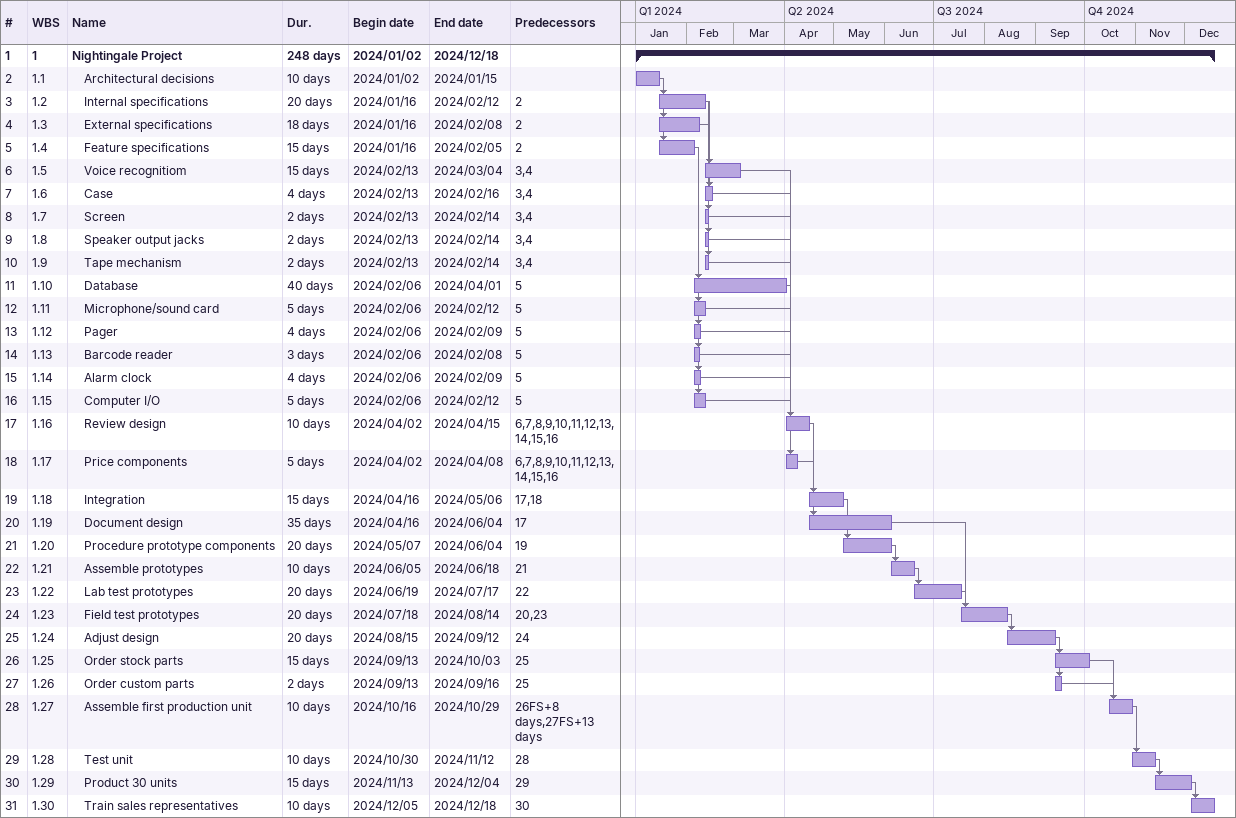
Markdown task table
| ID | WBS | Task | Duration | Start | Finish | Predecessors |
|---|---|---|---|---|---|---|
| 1 | 1 | **Nightingale Project** | 248d | 2024-01-02 | 2024-12-18 |  |
| 2 | 1.1 | Architectural decisions | 10d | 2024-01-02 | 2024-01-15 |  |
| 3 | 1.2 | Internal specifications | 20d | 2024-01-16 | 2024-02-12 | 2 |
| 4 | 1.3 | External specifications | 18d | 2024-01-16 | 2024-02-08 | 2 |
| 5 | 1.4 | Feature specifications | 15d | 2024-01-16 | 2024-02-05 | 2 |
| 6 | 1.5 | Voice recognitiom | 15d | 2024-02-13 | 2024-03-04 | 3, 4 |
| 7 | 1.6 | Case | 4d | 2024-02-13 | 2024-02-16 | 3, 4 |
| 8 | 1.7 | Screen | 2d | 2024-02-13 | 2024-02-14 | 3, 4 |
| 9 | 1.8 | Speaker output jacks | 2d | 2024-02-13 | 2024-02-14 | 3, 4 |
| 10 | 1.9 | Tape mechanism | 2d | 2024-02-13 | 2024-02-14 | 3, 4 |
| 11 | 1.10 | Database | 40d | 2024-02-06 | 2024-04-01 | 5 |
| 12 | 1.11 | Microphone/sound card | 5d | 2024-02-06 | 2024-02-12 | 5 |
| 13 | 1.12 | Pager | 4d | 2024-02-06 | 2024-02-09 | 5 |
| 14 | 1.13 | Barcode reader | 3d | 2024-02-06 | 2024-02-08 | 5 |
| 15 | 1.14 | Alarm clock | 4d | 2024-02-06 | 2024-02-09 | 5 |
| 16 | 1.15 | Computer I/O | 5d | 2024-02-06 | 2024-02-12 | 5 |
| 17 | 1.16 | Review design | 10d | 2024-04-02 | 2024-04-15 | 6, 7, 8, 9, 10, 11, 12, 13, 14, 15, 16 |
| 18 | 1.17 | Price components | 5d | 2024-04-02 | 2024-04-08 | 6, 7, 8, 9, 10, 11, 12, 13, 14, 15, 16 |
| 19 | 1.18 | Integration | 15d | 2024-04-16 | 2024-05-06 | 17, 18 |
| 20 | 1.19 | Document design | 35d | 2024-04-16 | 2024-06-04 | 17 |
| 21 | 1.20 | Procedure prototype components | 20d | 2024-05-07 | 2024-06-04 | 19 |
| 22 | 1.21 | Assemble prototypes | 10d | 2024-06-05 | 2024-06-18 | 21 |
| 23 | 1.22 | Lab test prototypes | 20d | 2024-06-19 | 2024-07-17 | 22 |
| 24 | 1.23 | Field test prototypes | 20d | 2024-07-18 | 2024-08-14 | 20, 23 |
| 25 | 1.24 | Adjust design | 20d | 2024-08-15 | 2024-09-12 | 24 |
| 26 | 1.25 | Order stock parts | 15d | 2024-09-13 | 2024-10-03 | 25 |
| 27 | 1.26 | Order custom parts | 2d | 2024-09-13 | 2024-09-16 | 25 |
| 28 | 1.27 | Assemble first production unit | 10d | 2024-10-16 | 2024-10-29 | 26FS+8d, 27FS+13d |
| 29 | 1.28 | Test unit | 10d | 2024-10-30 | 2024-11-12 | 28 |
| 30 | 1.29 | Product 30 units | 15d | 2024-11-13 | 2024-12-04 | 29 |
| 31 | 1.30 | Train sales representatives | 10d | 2024-12-05 | 2024-12-18 | 30 |
